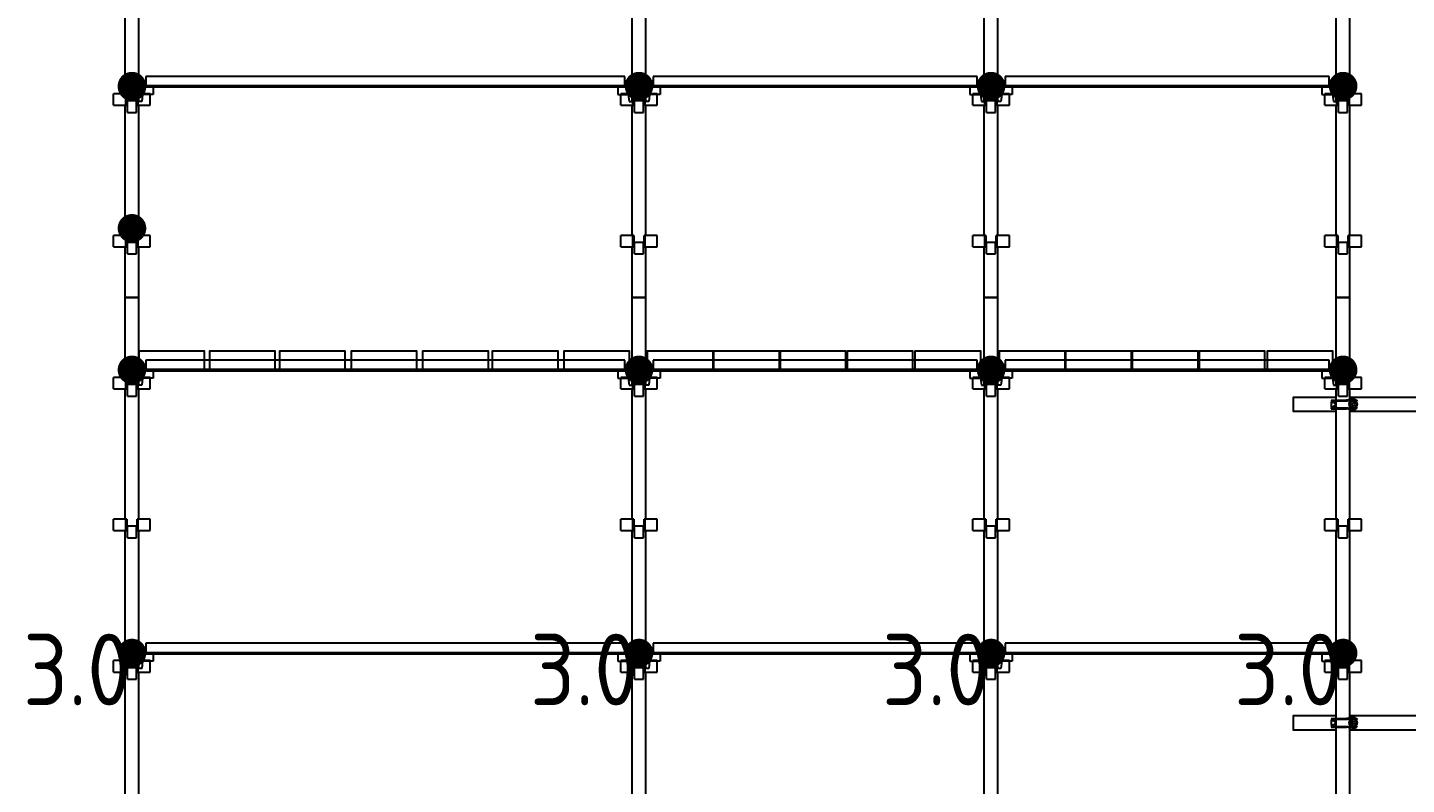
# Model space of a CAD drawing. Header units: millimetres. Extents: x 9116 to 195096, y -114281 to 55636.
# Drawn here: x 23660 to 28480, y -32246 to -29600 of the extents above; entities that cross this region are included whole.
import ezdxf
from ezdxf.enums import TextEntityAlignment as Align

# ---------------------------------------------------------------- set-up
doc = ezdxf.new("R2010")
doc.units = ezdxf.units.MM
doc.layers.get('0').update_dxf_attribs({"linetype": 'CONTINUOUS'})
doc.layers.add('Scaffold', color=7, linetype='CONTINUOUS')
doc.styles.add('KwikScaf ISO', font='isocp.shx')

# ---------------------------------------------------------------- blocks, each defined once
blk = doc.blocks.new('Half 90')
for p, q in [((-43.3, 15), (10.1, 15)), ((-43.3, 15), (-40.1, 10)), ((-43.3, 9.2), (-43.3, -9.2)), ((-29, 3.2), (-43.3, 9.2)), ((-41.7, 12.5), (13.2, 12.5)), ((-28.3, 5), (-40.1, 10)), ((-34.9, 5.6), (-34.9, 7.8)), ((-29, 3.2), (-29, -3.2)), ((-28.3, -5), (-28.3, 5)), ((36.7, 20), (10.1, 15)), ((13.2, 12.5), (36.4, 17.2)), ((22.1, 14.3), (18.3, -0.8)), ((36.4, 17.2), (44.8, 10)), ((46.7, 10), (43, 10)), ((-43.3, -9.2), (-29, -3.2)), ((-43.3, -15), (-40.1, -10)), ((-43.3, -15), (10.1, -15)), ((-41.7, -12.5), (13.2, -12.5)), ((-28.3, -5), (-40.1, -10)), ((-34.9, -7.8), (-34.9, -5.6)), ((36.7, -20), (10.1, -15)), ((13.2, -12.5), (36.4, -17.2)), ((18.3, -0.8), (22.4, -14.4)), ((36.4, -17.2), (44.8, -10)), ((46.7, -10), (43, -10))]:
    blk.add_line(p, q)
blk.add_lwpolyline([(35.1, -12.5), (45.9, -6.2), (45.9, 6.2), (35.1, 12.5), (24.2, 6.2), (24.2, -6.2)], close=True)
for points in [[(36.7, 20), (45.2, 14.9), (46.7, 10)], [(36.7, -20), (45.2, -14.9), (46.7, -10)]]:
    blk.add_lwpolyline(points)
for radius in [12.5, 5]:
    blk.add_circle((35.1, 0), radius)

msp = doc.modelspace()

# ---------------------------------------------------------------- linework, layer by layer
at = {"layer": 'Scaffold', "color": 5, "extrusion": (-1, 6.12323e-17, 0)}
for p, q in [((24000.6, -29831.7), (24000.6, -29376.7)), ((24048.6, -29831.7), (24048.6, -29376.7)), ((25773.3, -29831.7), (25773.3, -29376.7)), ((25821.3, -29831.7), (25821.3, -29376.7)), ((27004.2, -29831.7), (27004.2, -29376.7)), ((27052.2, -29831.7), (27052.2, -29376.7)), ((28235.1, -29831.7), (28235.1, -29376.7)), ((28283.1, -29831.7), (28283.1, -29376.7)), ((23965.1, -29831.7), (23960.6, -29831.7)), ((23960.6, -29871.7), (23960.6, -29831.7)), ((24002.7, -29831.7), (23965.1, -29831.7)), ((24002.7, -29871.7), (24002.7, -29831.7)), ((24006.4, -29831.7), (24002.7, -29831.7)), ((24006.4, -29831.7), (24006.4, -29871.7)), ((24042.8, -29871.7), (24042.8, -29831.7)), ((24046.5, -29831.7), (24042.8, -29831.7)), ((24084.1, -29831.7), (24046.5, -29831.7)), ((24046.5, -29871.7), (24046.5, -29831.7)), ((24088.6, -29831.7), (24084.1, -29831.7)), ((24088.6, -29871.7), (24088.6, -29831.7)), ((25737.8, -29831.7), (25733.3, -29831.7)), ((25733.3, -29871.7), (25733.3, -29831.7)), ((25775.4, -29831.7), (25737.8, -29831.7)), ((25775.4, -29871.7), (25775.4, -29831.7)), ((25779.1, -29831.7), (25775.4, -29831.7)), ((25779.1, -29831.7), (25779.1, -29871.7)), ((25815.4, -29871.7), (25815.4, -29831.7)), ((25819.2, -29831.7), (25815.4, -29831.7)), ((25856.8, -29831.7), (25819.2, -29831.7)), ((25819.2, -29871.7), (25819.2, -29831.7)), ((25861.3, -29831.7), (25856.8, -29831.7)), ((25861.3, -29871.7), (25861.3, -29831.7)), ((26968.7, -29831.7), (26964.2, -29831.7)), ((26964.2, -29871.7), (26964.2, -29831.7)), ((27006.3, -29831.7), (26968.7, -29831.7)), ((27006.3, -29871.7), (27006.3, -29831.7)), ((27010, -29831.7), (27006.3, -29831.7)), ((27010, -29831.7), (27010, -29871.7)), ((27046.4, -29871.7), (27046.4, -29831.7)), ((27050.1, -29831.7), (27046.4, -29831.7)), ((27087.7, -29831.7), (27050.1, -29831.7)), ((27050.1, -29871.7), (27050.1, -29831.7)), ((27092.2, -29831.7), (27087.7, -29831.7)), ((27092.2, -29871.7), (27092.2, -29831.7)), ((28199.6, -29831.7), (28195.1, -29831.7)), ((28195.1, -29871.7), (28195.1, -29831.7)), ((28237.2, -29831.7), (28199.6, -29831.7)), ((28237.2, -29871.7), (28237.2, -29831.7)), ((28240.9, -29831.7), (28237.2, -29831.7)), ((28240.9, -29831.7), (28240.9, -29871.7)), ((28277.3, -29871.7), (28277.3, -29831.7)), ((28281, -29831.7), (28277.3, -29831.7)), ((28318.6, -29831.7), (28281, -29831.7)), ((28281, -29871.7), (28281, -29831.7)), ((28323.1, -29831.7), (28318.6, -29831.7)), ((28323.1, -29871.7), (28323.1, -29831.7)), ((23960.6, -29871.7), (23965.1, -29871.7)), ((23965.1, -29871.7), (24002.7, -29871.7)), ((24000.6, -30326.7), (24000.6, -29871.7)), ((24002.7, -29871.7), (24006.4, -29871.7)), ((24018.8, -29856.7), (24008.9, -29856.7)), ((24008.9, -29896.7), (24008.9, -29856.7)), ((24030.4, -29856.7), (24018.8, -29856.7)), ((24040.3, -29856.7), (24030.4, -29856.7)), ((24040.3, -29896.7), (24040.3, -29856.7)), ((24042.8, -29871.7), (24046.5, -29871.7)), ((24046.5, -29871.7), (24084.1, -29871.7)), ((24048.6, -30326.7), (24048.6, -29871.7)), ((24084.1, -29871.7), (24088.6, -29871.7)), ((25733.3, -29871.7), (25737.8, -29871.7)), ((25737.8, -29871.7), (25775.4, -29871.7)), ((25773.3, -30326.7), (25773.3, -29871.7)), ((25775.4, -29871.7), (25779.1, -29871.7)), ((25791.5, -29856.7), (25781.6, -29856.7)), ((25781.6, -29896.7), (25781.6, -29856.7)), ((25803.1, -29856.7), (25791.5, -29856.7)), ((25813, -29856.7), (25803.1, -29856.7)), ((25813, -29896.7), (25813, -29856.7)), ((25815.4, -29871.7), (25819.2, -29871.7)), ((25819.2, -29871.7), (25856.8, -29871.7)), ((25821.3, -30326.7), (25821.3, -29871.7)), ((25856.8, -29871.7), (25861.3, -29871.7)), ((26964.2, -29871.7), (26968.7, -29871.7)), ((26968.7, -29871.7), (27006.3, -29871.7)), ((27004.2, -30326.7), (27004.2, -29871.7)), ((27006.3, -29871.7), (27010, -29871.7)), ((27022.4, -29856.7), (27012.5, -29856.7)), ((27012.5, -29896.7), (27012.5, -29856.7)), ((27034, -29856.7), (27022.4, -29856.7)), ((27043.9, -29856.7), (27034, -29856.7)), ((27043.9, -29896.7), (27043.9, -29856.7)), ((27046.4, -29871.7), (27050.1, -29871.7)), ((27050.1, -29871.7), (27087.7, -29871.7)), ((27052.2, -30326.7), (27052.2, -29871.7)), ((27087.7, -29871.7), (27092.2, -29871.7)), ((28195.1, -29871.7), (28199.6, -29871.7)), ((28199.6, -29871.7), (28237.2, -29871.7)), ((28235.1, -30326.7), (28235.1, -29871.7)), ((28237.2, -29871.7), (28240.9, -29871.7)), ((28253.3, -29856.7), (28243.4, -29856.7)), ((28243.4, -29896.7), (28243.4, -29856.7)), ((28264.9, -29856.7), (28253.3, -29856.7)), ((28274.8, -29856.7), (28264.9, -29856.7)), ((28274.8, -29896.7), (28274.8, -29856.7)), ((28277.3, -29871.7), (28281, -29871.7)), ((28281, -29871.7), (28318.6, -29871.7)), ((28283.1, -30326.7), (28283.1, -29871.7)), ((28318.6, -29871.7), (28323.1, -29871.7)), ((24008.9, -29896.7), (24018.8, -29896.7)), ((24018.8, -29896.7), (24030.4, -29896.7)), ((24030.4, -29896.7), (24040.3, -29896.7)), ((25781.6, -29896.7), (25791.5, -29896.7)), ((25791.5, -29896.7), (25803.1, -29896.7)), ((25803.1, -29896.7), (25813, -29896.7)), ((27012.5, -29896.7), (27022.4, -29896.7)), ((27022.4, -29896.7), (27034, -29896.7)), ((27034, -29896.7), (27043.9, -29896.7)), ((28243.4, -29896.7), (28253.3, -29896.7)), ((28253.3, -29896.7), (28264.9, -29896.7)), ((28264.9, -29896.7), (28274.8, -29896.7)), ((23965.1, -30326.7), (23960.6, -30326.7)), ((23960.6, -30366.7), (23960.6, -30326.7)), ((23960.6, -30366.7), (23965.1, -30366.7)), ((24002.7, -30326.7), (23965.1, -30326.7)), ((23965.1, -30366.7), (24002.7, -30366.7)), ((24000.6, -30543.7), (24000.6, -30366.7)), ((24002.7, -30366.7), (24002.7, -30326.7)), ((24006.4, -30326.7), (24002.7, -30326.7)), ((24002.7, -30366.7), (24006.4, -30366.7)), ((24006.4, -30326.7), (24006.4, -30366.7)), ((24008.9, -30391.7), (24008.9, -30351.7)), ((24018.8, -30351.7), (24008.9, -30351.7)), ((24030.4, -30351.7), (24018.8, -30351.7)), ((24040.3, -30351.7), (24030.4, -30351.7)), ((24040.3, -30391.7), (24040.3, -30351.7)), ((24042.8, -30366.7), (24042.8, -30326.7)), ((24046.5, -30326.7), (24042.8, -30326.7)), ((24042.8, -30366.7), (24046.5, -30366.7)), ((24084.1, -30326.7), (24046.5, -30326.7)), ((24046.5, -30366.7), (24046.5, -30326.7)), ((24046.5, -30366.7), (24084.1, -30366.7)), ((24048.6, -30543.7), (24048.6, -30366.7)), ((24088.6, -30326.7), (24084.1, -30326.7)), ((24084.1, -30366.7), (24088.6, -30366.7)), ((24088.6, -30366.7), (24088.6, -30326.7)), ((25737.8, -30326.7), (25733.3, -30326.7)), ((25733.3, -30366.7), (25733.3, -30326.7)), ((25733.3, -30366.7), (25737.8, -30366.7)), ((25775.4, -30326.7), (25737.8, -30326.7)), ((25737.8, -30366.7), (25775.4, -30366.7)), ((25773.3, -30543.7), (25773.3, -30366.7)), ((25775.4, -30366.7), (25775.4, -30326.7)), ((25779.1, -30326.7), (25775.4, -30326.7)), ((25775.4, -30366.7), (25779.1, -30366.7)), ((25779.1, -30326.7), (25779.1, -30366.7)), ((25781.6, -30391.7), (25781.6, -30351.7)), ((25791.5, -30351.7), (25781.6, -30351.7)), ((25803.1, -30351.7), (25791.5, -30351.7)), ((25813, -30351.7), (25803.1, -30351.7)), ((25813, -30391.7), (25813, -30351.7)), ((25815.4, -30366.7), (25815.4, -30326.7)), ((25819.2, -30326.7), (25815.4, -30326.7)), ((25815.4, -30366.7), (25819.2, -30366.7)), ((25856.8, -30326.7), (25819.2, -30326.7)), ((25819.2, -30366.7), (25819.2, -30326.7)), ((25819.2, -30366.7), (25856.8, -30366.7)), ((25821.3, -30543.7), (25821.3, -30366.7)), ((25861.3, -30326.7), (25856.8, -30326.7)), ((25856.8, -30366.7), (25861.3, -30366.7)), ((25861.3, -30366.7), (25861.3, -30326.7)), ((26968.7, -30326.7), (26964.2, -30326.7)), ((26964.2, -30366.7), (26964.2, -30326.7)), ((26964.2, -30366.7), (26968.7, -30366.7)), ((27006.3, -30326.7), (26968.7, -30326.7)), ((26968.7, -30366.7), (27006.3, -30366.7)), ((27004.2, -30543.7), (27004.2, -30366.7)), ((27006.3, -30366.7), (27006.3, -30326.7)), ((27010, -30326.7), (27006.3, -30326.7)), ((27006.3, -30366.7), (27010, -30366.7)), ((27010, -30326.7), (27010, -30366.7)), ((27012.5, -30391.7), (27012.5, -30351.7)), ((27022.4, -30351.7), (27012.5, -30351.7)), ((27034, -30351.7), (27022.4, -30351.7)), ((27043.9, -30351.7), (27034, -30351.7)), ((27043.9, -30391.7), (27043.9, -30351.7)), ((27046.4, -30366.7), (27046.4, -30326.7)), ((27050.1, -30326.7), (27046.4, -30326.7)), ((27046.4, -30366.7), (27050.1, -30366.7)), ((27087.7, -30326.7), (27050.1, -30326.7)), ((27050.1, -30366.7), (27050.1, -30326.7)), ((27050.1, -30366.7), (27087.7, -30366.7)), ((27052.2, -30543.7), (27052.2, -30366.7)), ((27092.2, -30326.7), (27087.7, -30326.7)), ((27087.7, -30366.7), (27092.2, -30366.7)), ((27092.2, -30366.7), (27092.2, -30326.7)), ((28199.6, -30326.7), (28195.1, -30326.7)), ((28195.1, -30366.7), (28195.1, -30326.7)), ((28195.1, -30366.7), (28199.6, -30366.7)), ((28237.2, -30326.7), (28199.6, -30326.7)), ((28199.6, -30366.7), (28237.2, -30366.7)), ((28235.1, -30543.7), (28235.1, -30366.7)), ((28237.2, -30366.7), (28237.2, -30326.7)), ((28240.9, -30326.7), (28237.2, -30326.7)), ((28237.2, -30366.7), (28240.9, -30366.7)), ((28240.9, -30326.7), (28240.9, -30366.7)), ((28243.4, -30391.7), (28243.4, -30351.7)), ((28253.3, -30351.7), (28243.4, -30351.7)), ((28264.9, -30351.7), (28253.3, -30351.7)), ((28274.8, -30351.7), (28264.9, -30351.7)), ((28274.8, -30391.7), (28274.8, -30351.7)), ((28277.3, -30366.7), (28277.3, -30326.7)), ((28281, -30326.7), (28277.3, -30326.7)), ((28277.3, -30366.7), (28281, -30366.7)), ((28318.6, -30326.7), (28281, -30326.7)), ((28281, -30366.7), (28281, -30326.7)), ((28281, -30366.7), (28318.6, -30366.7)), ((28283.1, -30543.7), (28283.1, -30366.7)), ((28323.1, -30326.7), (28318.6, -30326.7)), ((28318.6, -30366.7), (28323.1, -30366.7)), ((28323.1, -30366.7), (28323.1, -30326.7)), ((24008.9, -30391.7), (24018.8, -30391.7)), ((24018.8, -30391.7), (24030.4, -30391.7)), ((24030.4, -30391.7), (24040.3, -30391.7)), ((25781.6, -30391.7), (25791.5, -30391.7)), ((25791.5, -30391.7), (25803.1, -30391.7)), ((25803.1, -30391.7), (25813, -30391.7)), ((27012.5, -30391.7), (27022.4, -30391.7)), ((27022.4, -30391.7), (27034, -30391.7)), ((27034, -30391.7), (27043.9, -30391.7)), ((28243.4, -30391.7), (28253.3, -30391.7)), ((28253.3, -30391.7), (28264.9, -30391.7)), ((28264.9, -30391.7), (28274.8, -30391.7)), ((24048.6, -30543.7), (24000.6, -30543.7)), ((24000.6, -30543.7), (24048.6, -30543.7)), ((24000.6, -30823.7), (24000.6, -30543.7)), ((24048.6, -30823.7), (24048.6, -30543.7)), ((25821.3, -30543.7), (25773.3, -30543.7)), ((25773.3, -30543.7), (25821.3, -30543.7)), ((25773.3, -30823.7), (25773.3, -30543.7)), ((25821.3, -30823.7), (25821.3, -30543.7)), ((27052.2, -30543.7), (27004.2, -30543.7)), ((27004.2, -30543.7), (27052.2, -30543.7)), ((27004.2, -30823.7), (27004.2, -30543.7)), ((27052.2, -30823.7), (27052.2, -30543.7)), ((28283.1, -30543.7), (28235.1, -30543.7)), ((28235.1, -30543.7), (28283.1, -30543.7)), ((28235.1, -30823.7), (28235.1, -30543.7)), ((28283.1, -30823.7), (28283.1, -30543.7)), ((23965.1, -30823.7), (23960.6, -30823.7)), ((23960.6, -30863.7), (23960.6, -30823.7)), ((24002.7, -30823.7), (23965.1, -30823.7)), ((24002.7, -30863.7), (24002.7, -30823.7)), ((24006.4, -30823.7), (24002.7, -30823.7)), ((24006.4, -30823.7), (24006.4, -30863.7)), ((24018.8, -30848.7), (24008.9, -30848.7)), ((24008.9, -30888.7), (24008.9, -30848.7)), ((24030.4, -30848.7), (24018.8, -30848.7)), ((24040.3, -30848.7), (24030.4, -30848.7)), ((24040.3, -30888.7), (24040.3, -30848.7)), ((24042.8, -30863.7), (24042.8, -30823.7)), ((24046.5, -30823.7), (24042.8, -30823.7)), ((24084.1, -30823.7), (24046.5, -30823.7)), ((24046.5, -30863.7), (24046.5, -30823.7)), ((24088.6, -30823.7), (24084.1, -30823.7)), ((24088.6, -30863.7), (24088.6, -30823.7)), ((25737.8, -30823.7), (25733.3, -30823.7)), ((25733.3, -30863.7), (25733.3, -30823.7)), ((25775.4, -30823.7), (25737.8, -30823.7)), ((25775.4, -30863.7), (25775.4, -30823.7)), ((25779.1, -30823.7), (25775.4, -30823.7)), ((25779.1, -30823.7), (25779.1, -30863.7)), ((25791.5, -30848.7), (25781.6, -30848.7)), ((25781.6, -30888.7), (25781.6, -30848.7)), ((25803.1, -30848.7), (25791.5, -30848.7)), ((25813, -30848.7), (25803.1, -30848.7)), ((25813, -30888.7), (25813, -30848.7)), ((25815.4, -30863.7), (25815.4, -30823.7)), ((25819.2, -30823.7), (25815.4, -30823.7)), ((25856.8, -30823.7), (25819.2, -30823.7)), ((25819.2, -30863.7), (25819.2, -30823.7)), ((25861.3, -30823.7), (25856.8, -30823.7)), ((25861.3, -30863.7), (25861.3, -30823.7)), ((26968.7, -30823.7), (26964.2, -30823.7)), ((26964.2, -30863.7), (26964.2, -30823.7)), ((27006.3, -30823.7), (26968.7, -30823.7)), ((27006.3, -30863.7), (27006.3, -30823.7)), ((27010, -30823.7), (27006.3, -30823.7)), ((27010, -30823.7), (27010, -30863.7)), ((27022.4, -30848.7), (27012.5, -30848.7)), ((27012.5, -30888.7), (27012.5, -30848.7)), ((27034, -30848.7), (27022.4, -30848.7)), ((27043.9, -30848.7), (27034, -30848.7)), ((27043.9, -30888.7), (27043.9, -30848.7)), ((27046.4, -30863.7), (27046.4, -30823.7)), ((27050.1, -30823.7), (27046.4, -30823.7)), ((27087.7, -30823.7), (27050.1, -30823.7)), ((27050.1, -30863.7), (27050.1, -30823.7)), ((27092.2, -30823.7), (27087.7, -30823.7)), ((27092.2, -30863.7), (27092.2, -30823.7)), ((28199.6, -30823.7), (28195.1, -30823.7)), ((28195.1, -30863.7), (28195.1, -30823.7)), ((28237.2, -30823.7), (28199.6, -30823.7)), ((28237.2, -30863.7), (28237.2, -30823.7)), ((28240.9, -30823.7), (28237.2, -30823.7)), ((28240.9, -30823.7), (28240.9, -30863.7)), ((28253.3, -30848.7), (28243.4, -30848.7)), ((28243.4, -30888.7), (28243.4, -30848.7)), ((28264.9, -30848.7), (28253.3, -30848.7)), ((28274.8, -30848.7), (28264.9, -30848.7)), ((28274.8, -30888.7), (28274.8, -30848.7)), ((28277.3, -30863.7), (28277.3, -30823.7)), ((28281, -30823.7), (28277.3, -30823.7)), ((28318.6, -30823.7), (28281, -30823.7)), ((28281, -30863.7), (28281, -30823.7)), ((28323.1, -30823.7), (28318.6, -30823.7)), ((28323.1, -30863.7), (28323.1, -30823.7)), ((23960.6, -30863.7), (23965.1, -30863.7)), ((23965.1, -30863.7), (24002.7, -30863.7)), ((24000.6, -31318.7), (24000.6, -30863.7)), ((24002.7, -30863.7), (24006.4, -30863.7)), ((24008.9, -30888.7), (24018.8, -30888.7)), ((24018.8, -30888.7), (24030.4, -30888.7)), ((24030.4, -30888.7), (24040.3, -30888.7)), ((24042.8, -30863.7), (24046.5, -30863.7)), ((24046.5, -30863.7), (24084.1, -30863.7)), ((24048.6, -31318.7), (24048.6, -30863.7)), ((24084.1, -30863.7), (24088.6, -30863.7)), ((25733.3, -30863.7), (25737.8, -30863.7)), ((25737.8, -30863.7), (25775.4, -30863.7)), ((25773.3, -31318.7), (25773.3, -30863.7)), ((25775.4, -30863.7), (25779.1, -30863.7)), ((25781.6, -30888.7), (25791.5, -30888.7)), ((25791.5, -30888.7), (25803.1, -30888.7)), ((25803.1, -30888.7), (25813, -30888.7)), ((25815.4, -30863.7), (25819.2, -30863.7)), ((25819.2, -30863.7), (25856.8, -30863.7)), ((25821.3, -31318.7), (25821.3, -30863.7)), ((25856.8, -30863.7), (25861.3, -30863.7)), ((26964.2, -30863.7), (26968.7, -30863.7)), ((26968.7, -30863.7), (27006.3, -30863.7)), ((27004.2, -31318.7), (27004.2, -30863.7)), ((27006.3, -30863.7), (27010, -30863.7)), ((27012.5, -30888.7), (27022.4, -30888.7)), ((27022.4, -30888.7), (27034, -30888.7)), ((27034, -30888.7), (27043.9, -30888.7)), ((27046.4, -30863.7), (27050.1, -30863.7)), ((27050.1, -30863.7), (27087.7, -30863.7)), ((27052.2, -31318.7), (27052.2, -30863.7)), ((27087.7, -30863.7), (27092.2, -30863.7)), ((28195.1, -30863.7), (28199.6, -30863.7)), ((28199.6, -30863.7), (28237.2, -30863.7)), ((28235.1, -31318.7), (28235.1, -30863.7)), ((28237.2, -30863.7), (28240.9, -30863.7)), ((28243.4, -30888.7), (28253.3, -30888.7)), ((28253.3, -30888.7), (28264.9, -30888.7)), ((28264.9, -30888.7), (28274.8, -30888.7)), ((28277.3, -30863.7), (28281, -30863.7)), ((28281, -30863.7), (28318.6, -30863.7)), ((28283.1, -31318.7), (28283.1, -30863.7)), ((28318.6, -30863.7), (28323.1, -30863.7)), ((23965.1, -31318.7), (23960.6, -31318.7)), ((23960.6, -31358.7), (23960.6, -31318.7)), ((24002.7, -31318.7), (23965.1, -31318.7)), ((24002.7, -31358.7), (24002.7, -31318.7)), ((24006.4, -31318.7), (24002.7, -31318.7)), ((24006.4, -31318.7), (24006.4, -31358.7)), ((24042.8, -31358.7), (24042.8, -31318.7)), ((24046.5, -31318.7), (24042.8, -31318.7)), ((24084.1, -31318.7), (24046.5, -31318.7)), ((24046.5, -31358.7), (24046.5, -31318.7)), ((24088.6, -31318.7), (24084.1, -31318.7)), ((24088.6, -31358.7), (24088.6, -31318.7)), ((25737.8, -31318.7), (25733.3, -31318.7)), ((25733.3, -31358.7), (25733.3, -31318.7)), ((25775.4, -31318.7), (25737.8, -31318.7)), ((25775.4, -31358.7), (25775.4, -31318.7)), ((25779.1, -31318.7), (25775.4, -31318.7)), ((25779.1, -31318.7), (25779.1, -31358.7)), ((25815.4, -31358.7), (25815.4, -31318.7)), ((25819.2, -31318.7), (25815.4, -31318.7)), ((25856.8, -31318.7), (25819.2, -31318.7)), ((25819.2, -31358.7), (25819.2, -31318.7)), ((25861.3, -31318.7), (25856.8, -31318.7)), ((25861.3, -31358.7), (25861.3, -31318.7)), ((26968.7, -31318.7), (26964.2, -31318.7)), ((26964.2, -31358.7), (26964.2, -31318.7)), ((27006.3, -31318.7), (26968.7, -31318.7)), ((27006.3, -31358.7), (27006.3, -31318.7)), ((27010, -31318.7), (27006.3, -31318.7)), ((27010, -31318.7), (27010, -31358.7)), ((27046.4, -31358.7), (27046.4, -31318.7)), ((27050.1, -31318.7), (27046.4, -31318.7)), ((27087.7, -31318.7), (27050.1, -31318.7)), ((27050.1, -31358.7), (27050.1, -31318.7)), ((27092.2, -31318.7), (27087.7, -31318.7)), ((27092.2, -31358.7), (27092.2, -31318.7)), ((28199.6, -31318.7), (28195.1, -31318.7)), ((28195.1, -31358.7), (28195.1, -31318.7)), ((28237.2, -31318.7), (28199.6, -31318.7)), ((28237.2, -31358.7), (28237.2, -31318.7)), ((28240.9, -31318.7), (28237.2, -31318.7)), ((28240.9, -31318.7), (28240.9, -31358.7)), ((28277.3, -31358.7), (28277.3, -31318.7)), ((28281, -31318.7), (28277.3, -31318.7)), ((28318.6, -31318.7), (28281, -31318.7)), ((28281, -31358.7), (28281, -31318.7)), ((28323.1, -31318.7), (28318.6, -31318.7)), ((28323.1, -31358.7), (28323.1, -31318.7)), ((23960.6, -31358.7), (23965.1, -31358.7)), ((23965.1, -31358.7), (24002.7, -31358.7)), ((24000.6, -31813.7), (24000.6, -31358.7)), ((24002.7, -31358.7), (24006.4, -31358.7)), ((24008.9, -31383.7), (24008.9, -31343.7)), ((24018.8, -31343.7), (24008.9, -31343.7)), ((24030.4, -31343.7), (24018.8, -31343.7)), ((24040.3, -31343.7), (24030.4, -31343.7)), ((24040.3, -31383.7), (24040.3, -31343.7)), ((24042.8, -31358.7), (24046.5, -31358.7)), ((24046.5, -31358.7), (24084.1, -31358.7)), ((24048.6, -31813.7), (24048.6, -31358.7)), ((24084.1, -31358.7), (24088.6, -31358.7)), ((25733.3, -31358.7), (25737.8, -31358.7)), ((25737.8, -31358.7), (25775.4, -31358.7)), ((25773.3, -31813.7), (25773.3, -31358.7)), ((25775.4, -31358.7), (25779.1, -31358.7)), ((25781.6, -31383.7), (25781.6, -31343.7)), ((25791.5, -31343.7), (25781.6, -31343.7)), ((25803.1, -31343.7), (25791.5, -31343.7)), ((25813, -31343.7), (25803.1, -31343.7)), ((25813, -31383.7), (25813, -31343.7)), ((25815.4, -31358.7), (25819.2, -31358.7)), ((25819.2, -31358.7), (25856.8, -31358.7)), ((25821.3, -31813.7), (25821.3, -31358.7)), ((25856.8, -31358.7), (25861.3, -31358.7)), ((26964.2, -31358.7), (26968.7, -31358.7)), ((26968.7, -31358.7), (27006.3, -31358.7)), ((27004.2, -31813.7), (27004.2, -31358.7)), ((27006.3, -31358.7), (27010, -31358.7)), ((27012.5, -31383.7), (27012.5, -31343.7)), ((27022.4, -31343.7), (27012.5, -31343.7)), ((27034, -31343.7), (27022.4, -31343.7)), ((27043.9, -31343.7), (27034, -31343.7)), ((27043.9, -31383.7), (27043.9, -31343.7)), ((27046.4, -31358.7), (27050.1, -31358.7)), ((27050.1, -31358.7), (27087.7, -31358.7)), ((27052.2, -31813.7), (27052.2, -31358.7)), ((27087.7, -31358.7), (27092.2, -31358.7)), ((28195.1, -31358.7), (28199.6, -31358.7)), ((28199.6, -31358.7), (28237.2, -31358.7)), ((28235.1, -31813.7), (28235.1, -31358.7)), ((28237.2, -31358.7), (28240.9, -31358.7)), ((28243.4, -31383.7), (28243.4, -31343.7)), ((28253.3, -31343.7), (28243.4, -31343.7)), ((28264.9, -31343.7), (28253.3, -31343.7)), ((28274.8, -31343.7), (28264.9, -31343.7)), ((28274.8, -31383.7), (28274.8, -31343.7)), ((28277.3, -31358.7), (28281, -31358.7)), ((28281, -31358.7), (28318.6, -31358.7)), ((28283.1, -31813.7), (28283.1, -31358.7)), ((28318.6, -31358.7), (28323.1, -31358.7)), ((24008.9, -31383.7), (24018.8, -31383.7)), ((24018.8, -31383.7), (24030.4, -31383.7)), ((24030.4, -31383.7), (24040.3, -31383.7)), ((25781.6, -31383.7), (25791.5, -31383.7)), ((25791.5, -31383.7), (25803.1, -31383.7)), ((25803.1, -31383.7), (25813, -31383.7)), ((27012.5, -31383.7), (27022.4, -31383.7)), ((27022.4, -31383.7), (27034, -31383.7)), ((27034, -31383.7), (27043.9, -31383.7)), ((28243.4, -31383.7), (28253.3, -31383.7)), ((28253.3, -31383.7), (28264.9, -31383.7)), ((28264.9, -31383.7), (28274.8, -31383.7)), ((23965.1, -31813.7), (23960.6, -31813.7)), ((23960.6, -31853.7), (23960.6, -31813.7)), ((24002.7, -31813.7), (23965.1, -31813.7)), ((24002.7, -31853.7), (24002.7, -31813.7)), ((24006.4, -31813.7), (24002.7, -31813.7)), ((24006.4, -31813.7), (24006.4, -31853.7)), ((24042.8, -31853.7), (24042.8, -31813.7)), ((24046.5, -31813.7), (24042.8, -31813.7)), ((24084.1, -31813.7), (24046.5, -31813.7)), ((24046.5, -31853.7), (24046.5, -31813.7)), ((24088.6, -31813.7), (24084.1, -31813.7)), ((24088.6, -31853.7), (24088.6, -31813.7)), ((25737.8, -31813.7), (25733.3, -31813.7)), ((25733.3, -31853.7), (25733.3, -31813.7)), ((25775.4, -31813.7), (25737.8, -31813.7)), ((25775.4, -31853.7), (25775.4, -31813.7)), ((25779.1, -31813.7), (25775.4, -31813.7)), ((25779.1, -31813.7), (25779.1, -31853.7)), ((25815.4, -31853.7), (25815.4, -31813.7)), ((25819.2, -31813.7), (25815.4, -31813.7)), ((25856.8, -31813.7), (25819.2, -31813.7)), ((25819.2, -31853.7), (25819.2, -31813.7)), ((25861.3, -31813.7), (25856.8, -31813.7)), ((25861.3, -31853.7), (25861.3, -31813.7)), ((26968.7, -31813.7), (26964.2, -31813.7)), ((26964.2, -31853.7), (26964.2, -31813.7)), ((27006.3, -31813.7), (26968.7, -31813.7)), ((27006.3, -31853.7), (27006.3, -31813.7)), ((27010, -31813.7), (27006.3, -31813.7)), ((27010, -31813.7), (27010, -31853.7)), ((27046.4, -31853.7), (27046.4, -31813.7)), ((27050.1, -31813.7), (27046.4, -31813.7)), ((27087.7, -31813.7), (27050.1, -31813.7)), ((27050.1, -31853.7), (27050.1, -31813.7)), ((27092.2, -31813.7), (27087.7, -31813.7)), ((27092.2, -31853.7), (27092.2, -31813.7)), ((28199.6, -31813.7), (28195.1, -31813.7)), ((28195.1, -31853.7), (28195.1, -31813.7)), ((28237.2, -31813.7), (28199.6, -31813.7)), ((28237.2, -31853.7), (28237.2, -31813.7)), ((28240.9, -31813.7), (28237.2, -31813.7)), ((28240.9, -31813.7), (28240.9, -31853.7)), ((28277.3, -31853.7), (28277.3, -31813.7)), ((28281, -31813.7), (28277.3, -31813.7)), ((28318.6, -31813.7), (28281, -31813.7)), ((28281, -31853.7), (28281, -31813.7)), ((28323.1, -31813.7), (28318.6, -31813.7)), ((28323.1, -31853.7), (28323.1, -31813.7)), ((23960.6, -31853.7), (23965.1, -31853.7)), ((23965.1, -31853.7), (24002.7, -31853.7)), ((24000.6, -32308.7), (24000.6, -31853.7)), ((24002.7, -31853.7), (24006.4, -31853.7)), ((24008.9, -31878.7), (24008.9, -31838.7)), ((24018.8, -31838.7), (24008.9, -31838.7)), ((24030.4, -31838.7), (24018.8, -31838.7)), ((24040.3, -31838.7), (24030.4, -31838.7)), ((24040.3, -31878.7), (24040.3, -31838.7)), ((24042.8, -31853.7), (24046.5, -31853.7)), ((24046.5, -31853.7), (24084.1, -31853.7)), ((24048.6, -32308.7), (24048.6, -31853.7)), ((24084.1, -31853.7), (24088.6, -31853.7)), ((25733.3, -31853.7), (25737.8, -31853.7)), ((25737.8, -31853.7), (25775.4, -31853.7)), ((25773.3, -32308.7), (25773.3, -31853.7)), ((25775.4, -31853.7), (25779.1, -31853.7)), ((25781.6, -31878.7), (25781.6, -31838.7)), ((25791.5, -31838.7), (25781.6, -31838.7)), ((25803.1, -31838.7), (25791.5, -31838.7)), ((25813, -31838.7), (25803.1, -31838.7)), ((25813, -31878.7), (25813, -31838.7)), ((25815.4, -31853.7), (25819.2, -31853.7)), ((25819.2, -31853.7), (25856.8, -31853.7)), ((25821.3, -32308.7), (25821.3, -31853.7)), ((25856.8, -31853.7), (25861.3, -31853.7)), ((26964.2, -31853.7), (26968.7, -31853.7)), ((26968.7, -31853.7), (27006.3, -31853.7)), ((27004.2, -32308.7), (27004.2, -31853.7)), ((27006.3, -31853.7), (27010, -31853.7)), ((27012.5, -31878.7), (27012.5, -31838.7)), ((27022.4, -31838.7), (27012.5, -31838.7)), ((27034, -31838.7), (27022.4, -31838.7)), ((27043.9, -31838.7), (27034, -31838.7)), ((27043.9, -31878.7), (27043.9, -31838.7)), ((27046.4, -31853.7), (27050.1, -31853.7)), ((27050.1, -31853.7), (27087.7, -31853.7)), ((27052.2, -32308.7), (27052.2, -31853.7)), ((27087.7, -31853.7), (27092.2, -31853.7)), ((28195.1, -31853.7), (28199.6, -31853.7)), ((28199.6, -31853.7), (28237.2, -31853.7)), ((28235.1, -32308.7), (28235.1, -31853.7)), ((28237.2, -31853.7), (28240.9, -31853.7)), ((28243.4, -31878.7), (28243.4, -31838.7)), ((28253.3, -31838.7), (28243.4, -31838.7)), ((28264.9, -31838.7), (28253.3, -31838.7)), ((28274.8, -31838.7), (28264.9, -31838.7)), ((28274.8, -31878.7), (28274.8, -31838.7)), ((28277.3, -31853.7), (28281, -31853.7)), ((28281, -31853.7), (28318.6, -31853.7)), ((28283.1, -32308.7), (28283.1, -31853.7)), ((28318.6, -31853.7), (28323.1, -31853.7)), ((24008.9, -31878.7), (24018.8, -31878.7)), ((24018.8, -31878.7), (24030.4, -31878.7)), ((24030.4, -31878.7), (24040.3, -31878.7)), ((25781.6, -31878.7), (25791.5, -31878.7)), ((25791.5, -31878.7), (25803.1, -31878.7)), ((25803.1, -31878.7), (25813, -31878.7)), ((27012.5, -31878.7), (27022.4, -31878.7)), ((27022.4, -31878.7), (27034, -31878.7)), ((27034, -31878.7), (27043.9, -31878.7)), ((28243.4, -31878.7), (28253.3, -31878.7)), ((28253.3, -31878.7), (28264.9, -31878.7)), ((28264.9, -31878.7), (28274.8, -31878.7))]:
    msp.add_line(p, q, dxfattribs=at)
at = {"layer": 'Scaffold', "color": 2, "extrusion": (0, 1, -1.83691e-16)}
for p, q in [((24048.6, -29784), (24068.6, -29784)), ((24048.6, -29859), (24048.6, -29784)), ((24068.6, -29784), (24065.3, -29809)), ((25748.3, -29771), (24073.6, -29771)), ((24073.6, -29771), (24073.6, -29804)), ((25748.3, -29804), (25748.3, -29771)), ((25753.3, -29784), (25756.6, -29809)), ((25773.3, -29784), (25753.3, -29784)), ((25773.3, -29859), (25773.3, -29784)), ((25821.3, -29784), (25841.3, -29784)), ((25821.3, -29859), (25821.3, -29784)), ((25841.3, -29784), (25838, -29809)), ((26979.2, -29771), (25846.3, -29771)), ((25846.3, -29771), (25846.3, -29804)), ((26979.2, -29804), (26979.2, -29771)), ((26984.2, -29784), (26987.5, -29809)), ((27004.2, -29784), (26984.2, -29784)), ((27004.2, -29859), (27004.2, -29784)), ((27052.2, -29784), (27072.2, -29784)), ((27052.2, -29859), (27052.2, -29784)), ((27072.2, -29784), (27068.9, -29809)), ((28210.1, -29771), (27077.2, -29771)), ((27077.2, -29771), (27077.2, -29804)), ((28210.1, -29804), (28210.1, -29771)), ((28215.1, -29784), (28218.4, -29809)), ((28235.1, -29784), (28215.1, -29784)), ((28235.1, -29859), (28235.1, -29784)), ((24061.9, -29834), (24058.6, -29859)), ((24098.6, -29834), (24061.9, -29834)), ((24065.3, -29809), (24073.6, -29809)), ((25748.3, -29804), (24073.6, -29804)), ((24073.6, -29804), (24073.6, -29809)), ((25748.3, -29809), (24073.6, -29809)), ((24098.6, -29809), (24098.6, -29834)), ((25723.3, -29809), (25723.3, -29834)), ((25723.3, -29834), (25760, -29834)), ((25748.3, -29809), (25748.3, -29804)), ((25756.6, -29809), (25748.3, -29809)), ((25760, -29834), (25763.3, -29859)), ((25834.6, -29834), (25831.3, -29859)), ((25871.3, -29834), (25834.6, -29834)), ((25838, -29809), (25846.3, -29809)), ((26979.2, -29804), (25846.3, -29804)), ((25846.3, -29804), (25846.3, -29809)), ((26979.2, -29809), (25846.3, -29809)), ((25871.3, -29809), (25871.3, -29834)), ((26954.2, -29809), (26954.2, -29834)), ((26954.2, -29834), (26990.9, -29834)), ((26979.2, -29809), (26979.2, -29804)), ((26987.5, -29809), (26979.2, -29809)), ((26990.9, -29834), (26994.2, -29859)), ((27065.5, -29834), (27062.2, -29859)), ((27102.2, -29834), (27065.5, -29834)), ((27068.9, -29809), (27077.2, -29809)), ((28210.1, -29804), (27077.2, -29804)), ((27077.2, -29804), (27077.2, -29809)), ((28210.1, -29809), (27077.2, -29809)), ((27102.2, -29809), (27102.2, -29834)), ((28185.1, -29809), (28185.1, -29834)), ((28185.1, -29834), (28221.8, -29834)), ((28210.1, -29809), (28210.1, -29804)), ((28218.4, -29809), (28210.1, -29809)), ((28221.8, -29834), (28225.1, -29859)), ((24058.6, -29859), (24048.6, -29859)), ((25763.3, -29859), (25773.3, -29859)), ((25831.3, -29859), (25821.3, -29859)), ((26994.2, -29859), (27004.2, -29859)), ((27062.2, -29859), (27052.2, -29859)), ((28225.1, -29859), (28235.1, -29859)), ((24048.6, -30776), (24068.6, -30776)), ((24048.6, -30851), (24048.6, -30776)), ((24068.6, -30776), (24065.3, -30801)), ((24065.3, -30801), (24073.6, -30801)), ((25748.3, -30763), (24073.6, -30763)), ((24073.6, -30763), (24073.6, -30796)), ((25748.3, -30796), (24073.6, -30796)), ((24073.6, -30796), (24073.6, -30801)), ((25748.3, -30801), (24073.6, -30801)), ((24098.6, -30801), (24098.6, -30826)), ((25723.3, -30801), (25723.3, -30826)), ((25748.3, -30796), (25748.3, -30763)), ((25748.3, -30801), (25748.3, -30796)), ((25756.6, -30801), (25748.3, -30801)), ((25753.3, -30776), (25756.6, -30801)), ((25773.3, -30776), (25753.3, -30776)), ((25773.3, -30851), (25773.3, -30776)), ((25821.3, -30776), (25841.3, -30776)), ((25821.3, -30851), (25821.3, -30776)), ((25841.3, -30776), (25838, -30801)), ((25838, -30801), (25846.3, -30801)), ((26979.2, -30763), (25846.3, -30763)), ((25846.3, -30763), (25846.3, -30796)), ((26979.2, -30796), (25846.3, -30796)), ((25846.3, -30796), (25846.3, -30801)), ((26979.2, -30801), (25846.3, -30801)), ((25871.3, -30801), (25871.3, -30826)), ((26954.2, -30801), (26954.2, -30826)), ((26979.2, -30796), (26979.2, -30763)), ((26979.2, -30801), (26979.2, -30796)), ((26987.5, -30801), (26979.2, -30801)), ((26984.2, -30776), (26987.5, -30801)), ((27004.2, -30776), (26984.2, -30776)), ((27004.2, -30851), (27004.2, -30776)), ((27052.2, -30776), (27072.2, -30776)), ((27052.2, -30851), (27052.2, -30776)), ((27072.2, -30776), (27068.9, -30801)), ((27068.9, -30801), (27077.2, -30801)), ((28210.1, -30763), (27077.2, -30763)), ((27077.2, -30763), (27077.2, -30796)), ((28210.1, -30796), (27077.2, -30796)), ((27077.2, -30796), (27077.2, -30801)), ((28210.1, -30801), (27077.2, -30801)), ((27102.2, -30801), (27102.2, -30826)), ((28185.1, -30801), (28185.1, -30826)), ((28210.1, -30796), (28210.1, -30763)), ((28210.1, -30801), (28210.1, -30796)), ((28218.4, -30801), (28210.1, -30801)), ((28215.1, -30776), (28218.4, -30801)), ((28235.1, -30776), (28215.1, -30776)), ((28235.1, -30851), (28235.1, -30776)), ((24058.6, -30851), (24048.6, -30851)), ((24061.9, -30826), (24058.6, -30851)), ((24098.6, -30826), (24061.9, -30826)), ((25723.3, -30826), (25760, -30826)), ((25760, -30826), (25763.3, -30851)), ((25763.3, -30851), (25773.3, -30851)), ((25831.3, -30851), (25821.3, -30851)), ((25834.6, -30826), (25831.3, -30851)), ((25871.3, -30826), (25834.6, -30826)), ((26954.2, -30826), (26990.9, -30826)), ((26990.9, -30826), (26994.2, -30851)), ((26994.2, -30851), (27004.2, -30851)), ((27062.2, -30851), (27052.2, -30851)), ((27065.5, -30826), (27062.2, -30851)), ((27102.2, -30826), (27065.5, -30826)), ((28185.1, -30826), (28221.8, -30826)), ((28221.8, -30826), (28225.1, -30851)), ((28225.1, -30851), (28235.1, -30851)), ((24048.6, -31766), (24068.6, -31766)), ((24048.6, -31841), (24048.6, -31766)), ((24068.6, -31766), (24065.3, -31791)), ((25748.3, -31753), (24073.6, -31753)), ((24073.6, -31753), (24073.6, -31786)), ((25748.3, -31786), (25748.3, -31753)), ((25753.3, -31766), (25756.6, -31791)), ((25773.3, -31766), (25753.3, -31766)), ((25773.3, -31841), (25773.3, -31766)), ((25821.3, -31766), (25841.3, -31766)), ((25821.3, -31841), (25821.3, -31766)), ((25841.3, -31766), (25838, -31791)), ((26979.2, -31753), (25846.3, -31753)), ((25846.3, -31753), (25846.3, -31786)), ((26979.2, -31786), (26979.2, -31753)), ((26984.2, -31766), (26987.5, -31791)), ((27004.2, -31766), (26984.2, -31766)), ((27004.2, -31841), (27004.2, -31766)), ((27052.2, -31766), (27072.2, -31766)), ((27052.2, -31841), (27052.2, -31766)), ((27072.2, -31766), (27068.9, -31791)), ((28210.1, -31753), (27077.2, -31753)), ((27077.2, -31753), (27077.2, -31786)), ((28210.1, -31786), (28210.1, -31753)), ((28215.1, -31766), (28218.4, -31791)), ((28235.1, -31766), (28215.1, -31766)), ((28235.1, -31841), (28235.1, -31766)), ((24061.9, -31816), (24058.6, -31841)), ((24098.6, -31816), (24061.9, -31816)), ((24065.3, -31791), (24073.6, -31791)), ((25748.3, -31786), (24073.6, -31786)), ((24073.6, -31786), (24073.6, -31791)), ((25748.3, -31791), (24073.6, -31791)), ((24098.6, -31791), (24098.6, -31816)), ((25723.3, -31791), (25723.3, -31816)), ((25723.3, -31816), (25760, -31816)), ((25748.3, -31791), (25748.3, -31786)), ((25756.6, -31791), (25748.3, -31791)), ((25760, -31816), (25763.3, -31841)), ((25834.6, -31816), (25831.3, -31841)), ((25871.3, -31816), (25834.6, -31816)), ((25838, -31791), (25846.3, -31791)), ((26979.2, -31786), (25846.3, -31786)), ((25846.3, -31786), (25846.3, -31791)), ((26979.2, -31791), (25846.3, -31791)), ((25871.3, -31791), (25871.3, -31816)), ((26954.2, -31791), (26954.2, -31816)), ((26954.2, -31816), (26990.9, -31816)), ((26979.2, -31791), (26979.2, -31786)), ((26987.5, -31791), (26979.2, -31791)), ((26990.9, -31816), (26994.2, -31841)), ((27065.5, -31816), (27062.2, -31841)), ((27102.2, -31816), (27065.5, -31816)), ((27068.9, -31791), (27077.2, -31791)), ((28210.1, -31786), (27077.2, -31786)), ((27077.2, -31786), (27077.2, -31791)), ((28210.1, -31791), (27077.2, -31791)), ((27102.2, -31791), (27102.2, -31816)), ((28185.1, -31791), (28185.1, -31816)), ((28185.1, -31816), (28221.8, -31816)), ((28210.1, -31791), (28210.1, -31786)), ((28218.4, -31791), (28210.1, -31791)), ((28221.8, -31816), (28225.1, -31841)), ((24058.6, -31841), (24048.6, -31841)), ((25763.3, -31841), (25773.3, -31841)), ((25831.3, -31841), (25821.3, -31841)), ((26994.2, -31841), (27004.2, -31841)), ((27062.2, -31841), (27052.2, -31841)), ((28225.1, -31841), (28235.1, -31841))]:
    msp.add_line(p, q, dxfattribs=at)
at = {"layer": 'Scaffold', "color": 40, "const_width": 50}
for points in [[(23999.6, -29805, 1), (24049.6, -29805, 1)], [(23999.6, -29807, 1), (24049.6, -29807, 1)], [(25772.3, -29805, 1), (25822.3, -29805, 1)], [(27003.2, -29805, 1), (27053.2, -29805, 1)], [(28234.1, -29805, 1), (28284.1, -29805, 1)], [(23999.6, -30302, 1), (24049.6, -30302, 1)], [(23999.6, -30797, 1), (24049.6, -30797, 1)], [(25772.3, -30797, 1), (25822.3, -30797, 1)], [(27003.2, -30797, 1), (27053.2, -30797, 1)], [(28234.1, -30797, 1), (28284.1, -30797, 1)], [(23999.6, -31787, 1), (24049.6, -31787, 1)], [(25772.3, -31787, 1), (25822.3, -31787, 1)], [(27003.2, -31787, 1), (27053.2, -31787, 1)], [(28234.1, -31787, 1), (28284.1, -31787, 1)]]:
    msp.add_lwpolyline(points, format="xyb", close=True, dxfattribs=at)
at = {"layer": 'Scaffold', "color": 20}
for points in [[(24048.6, -30796), (24278.6, -30796), (24278.6, -30732), (24048.6, -30732)], [(24295.1, -30796), (24525.1, -30796), (24525.1, -30732), (24295.1, -30732)], [(24540.4, -30796), (24770.4, -30796), (24770.4, -30732), (24540.4, -30732)], [(24790.8, -30796), (25020.8, -30796), (25020.8, -30732), (24790.8, -30732)], [(25040.6, -30796), (25270.6, -30796), (25270.6, -30732), (25040.6, -30732)], [(25284.3, -30796), (25514.3, -30796), (25514.3, -30732), (25284.3, -30732)], [(25534.1, -30796), (25764.1, -30796), (25764.1, -30732), (25534.1, -30732)], [(25826.1, -30796), (26056.1, -30796), (26056.1, -30732), (25826.1, -30732)], [(26058, -30796), (26288, -30796), (26288, -30732), (26058, -30732)], [(26290.8, -30796), (26520.8, -30796), (26520.8, -30732), (26290.8, -30732)], [(26525, -30796), (26755, -30796), (26755, -30732), (26525, -30732)], [(26762.2, -30796), (26992.2, -30796), (26992.2, -30732), (26762.2, -30732)], [(27057, -30796), (27287, -30796), (27287, -30732), (27057, -30732)], [(27288.9, -30796), (27518.9, -30796), (27518.9, -30732), (27288.9, -30732)], [(27521.8, -30796), (27751.8, -30796), (27751.8, -30732), (27521.8, -30732)], [(27755.9, -30796), (27985.9, -30796), (27985.9, -30732), (27755.9, -30732)], [(27993.1, -30796), (28223.1, -30796), (28223.1, -30732), (27993.1, -30732)]]:
    msp.add_lwpolyline(points, close=True, dxfattribs=at)
at = {"layer": 'Scaffold', "color": 30}
for points in [[(28235.1, -30893.7), (28084.7, -30893.7), (28084.7, -30941.7), (28235.1, -30941.7)], [(28762, -30893.7), (28283.1, -30893.7)], [(28283.1, -30941.7), (28762, -30941.7)], [(28235.1, -32007.1), (28084.7, -32007.1), (28084.7, -32055.1), (28235.1, -32055.1)], [(28762, -32007.1), (28283.1, -32007.1)], [(28283.1, -32055.1), (28762, -32055.1)]]:
    msp.add_lwpolyline(points, dxfattribs=at)

# ---------------------------------------------------------------- block references
at = {"layer": 'Scaffold'}
for p in [(28261, -30917.7), (28261, -32031.1)]:
    msp.add_blockref('Half 90', p, dxfattribs=at)

# ---------------------------------------------------------------- texts
at = {"layer": 'Scaffold', "color": 7, "style": 'KwikScaf ISO'}
for p in [(23357.7, -31844.7), (25130.4, -31844.7), (26361.3, -31844.7), (27592.2, -31844.7)]:
    msp.add_text('  3.0  ', height=250, dxfattribs=at).set_placement(p, align=Align.MIDDLE_LEFT)

doc.saveas('drawing.dxf')
